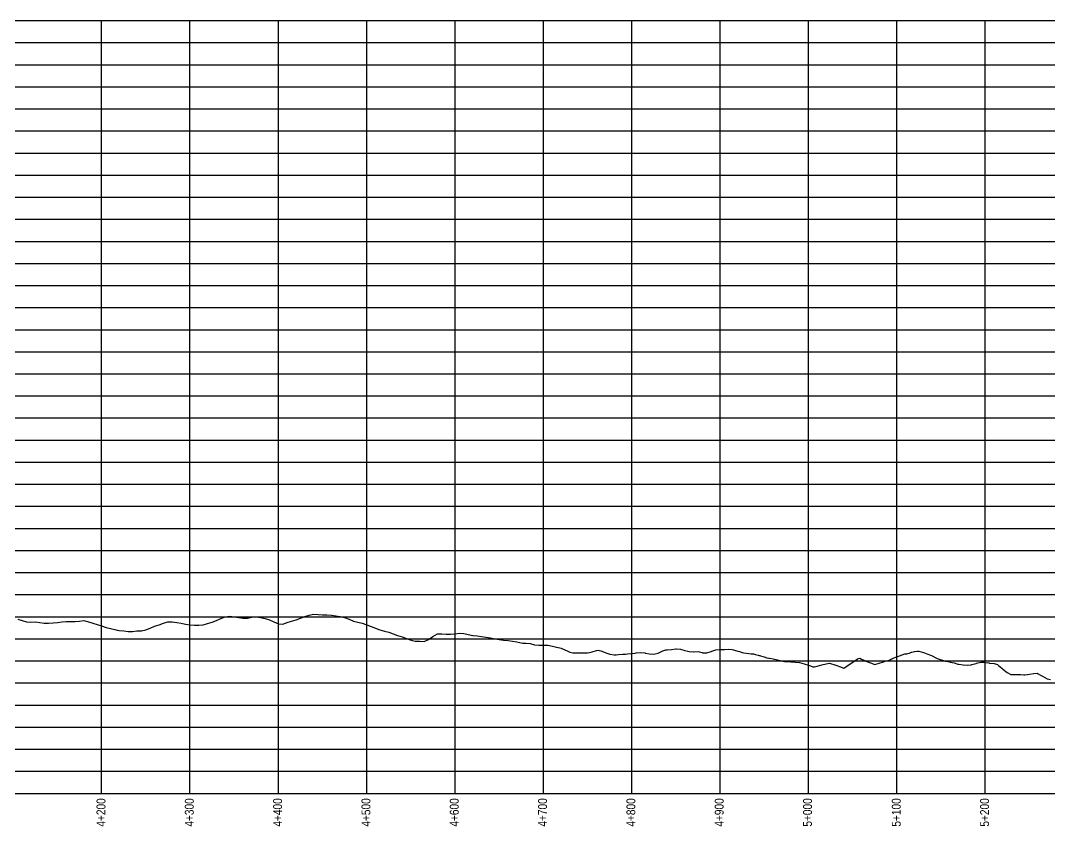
# Model space of a CAD drawing. Extents: x 309252 to 321570, y 5809412 to 5814891.
# Drawn here: x 318846 to 320011, y 5812244 to 5813157 of the extents above; entities that cross this region are included whole.
import ezdxf
from ezdxf.enums import TextEntityAlignment as Align

# ---------------------------------------------------------------- set-up
doc = ezdxf.new("R2010")
doc.units = 0
doc.header["$LTSCALE"] = 5
doc.layers.add('P-CROSSINGS-GRID', color=8, linetype='Continuous')
doc.styles.add('80', font='ARIALN.TTF', dxfattribs={"height": 10})

msp = doc.modelspace()

# ---------------------------------------------------------------- linework, layer by layer
at = {"color": 3, "flags": 128}
msp.add_lwpolyline([(318843.058, 5812478.874), (318848.058, 5812477.478), (318853.058, 5812476.023), (318858.058, 5812475.473), (318863.058, 5812475.883), (318868.058, 5812475.162), (318873.058, 5812474.634), (318878.058, 5812474.65), (318883.058, 5812474.706), (318888.058, 5812475.118), (318893.058, 5812475.865), (318898.058, 5812476.366), (318903.058, 5812476.403), (318908.058, 5812476.241), (318913.058, 5812476.902), (318918.058, 5812477.359), (318923.058, 5812476.074), (318928.058, 5812474.677), (318933.058, 5812472.956), (318938.058, 5812471.366), (318943.058, 5812469.796), (318948.058, 5812468.587), (318953.058, 5812467.379), (318955.761, 5812466.726), (318958.058, 5812466.078), (318963.058, 5812465.783), (318968.058, 5812465.252), (318973.058, 5812465.155), (318978.058, 5812465.738), (318983.058, 5812465.96), (318988.058, 5812467.025), (318993.058, 5812468.954), (318998.058, 5812471.184), (319003.058, 5812472.611), (319008.058, 5812474.337), (319013.058, 5812476.026), (319018.058, 5812476.01), (319023.058, 5812475.43), (319028.058, 5812474.334), (319033.058, 5812473.345), (319038.058, 5812472.448), (319043.058, 5812472.206), (319047.226, 5812472.105), (319048.058, 5812472.066), (319053.058, 5812472.772), (319058.058, 5812474.308), (319063.058, 5812475.829), (319068.058, 5812477.686), (319073.058, 5812479.684), (319078.058, 5812481.621), (319083.058, 5812482.442), (319088.058, 5812481.807), (319093.058, 5812481.085), (319098.058, 5812480.269), (319103.058, 5812480.334), (319108.058, 5812481.32), (319113.058, 5812481.512), (319118.058, 5812480.757), (319123.058, 5812479.883), (319128.058, 5812478.366), (319133.058, 5812476.112), (319138.058, 5812473.711), (319143.058, 5812473.387), (319148.058, 5812475.239), (319153.058, 5812476.858), (319158.058, 5812478.444), (319163.058, 5812479.996), (319168.058, 5812482.027), (319173.058, 5812483.623), (319178.058, 5812484.749), (319183.058, 5812484.152), (319188.058, 5812483.787), (319193.058, 5812484.085), (319198.058, 5812483.513), (319203.058, 5812482.714), (319208.058, 5812482.145), (319213.058, 5812480.929), (319218.058, 5812478.916), (319223.058, 5812476.741), (319228.058, 5812475.514), (319233.058, 5812474.664), (319238.058, 5812472.625), (319243.058, 5812470.586), (319248.058, 5812468.758), (319253.058, 5812467.12), (319258.058, 5812465.535), (319263.058, 5812464.137), (319268.058, 5812462.33), (319273.058, 5812460.524), (319278.058, 5812459.035), (319283.058, 5812457.257), (319288.536, 5812455.309), (319293.058, 5812454.301), (319298.058, 5812453.973), (319303.058, 5812453.664), (319308.058, 5812455.889), (319313.058, 5812459.372), (319318.058, 5812462.334), (319323.058, 5812462.582), (319328.058, 5812461.971), (319333.058, 5812461.91), (319338.058, 5812462.592), (319343.058, 5812463.335), (319348.058, 5812462.834), (319353.058, 5812461.709), (319358.058, 5812460.585), (319358.54, 5812460.477), (319363.058, 5812460.158), (319368.058, 5812459.572), (319373.058, 5812458.75), (319378.058, 5812457.734), (319383.058, 5812456.718), (319388.058, 5812455.86), (319388.28, 5812455.838), (319393.058, 5812455.347), (319398.058, 5812454.87), (319403.058, 5812454.155), (319408.058, 5812453.205), (319413.058, 5812452.184), (319414.813, 5812451.89), (319418.058, 5812451.747), (319423.058, 5812451.526), (319428.058, 5812450.011), (319433.058, 5812449.75), (319438.058, 5812449.573), (319438.629, 5812449.552), (319443.058, 5812449.424), (319448.486, 5812448.411), (319453.058, 5812447.457), (319453.289, 5812447.409), (319458.058, 5812446.251), (319462.131, 5812444.376), (319463.058, 5812443.949), (319464.276, 5812443.388), (319468.058, 5812441.646), (319471.216, 5812440.752), (319473.058, 5812441.014), (319478.058, 5812441.023), (319480.539, 5812441.028), (319483.058, 5812441.033), (319488.058, 5812440.784), (319490.105, 5812441.189), (319493.058, 5812442.008), (319498.058, 5812443.395), (319499.922, 5812443.912), (319503.058, 5812443.18), (319508.058, 5812441.401), (319510.002, 5812440.676), (319513.058, 5812439.534), (319518.058, 5812438.646), (319520.354, 5812438.633), (319523.058, 5812438.872), (319528.058, 5812439.314), (319530.99, 5812439.542), (319533.058, 5812439.642), (319538.058, 5812440.127), (319541.921, 5812440.707), (319543.058, 5812440.878), (319548.058, 5812441.168), (319553.058, 5812440.756), (319553.161, 5812440.733), (319558.058, 5812439.624), (319563.058, 5812439.537), (319564.722, 5812439.76), (319568.058, 5812440.57), (319573.058, 5812443.15), (319576.618, 5812444.331), (319578.058, 5812444.439), (319583.058, 5812444.826), (319588.058, 5812445.456), (319588.865, 5812445.557), (319593.058, 5812444.98), (319598.058, 5812443.74), (319601.477, 5812442.929), (319603.058, 5812442.557), (319607.562, 5812442.194), (319608.058, 5812442.216), (319613.058, 5812442.442), (319617.716, 5812441.119), (319618.058, 5812440.982), (319623.058, 5812441.032), (319628.058, 5812442.438), (319628.794, 5812442.645), (319633.058, 5812444.272), (319637.356, 5812444.585), (319638.058, 5812444.595), (319643.058, 5812444.668), (319648.058, 5812445.004), (319651.639, 5812444.562), (319653.058, 5812444.276), (319654.223, 5812444.043), (319658.058, 5812442.926), (319659.936, 5812442.378), (319663.058, 5812441.468), (319665.029, 5812440.992), (319668.058, 5812440.44), (319673.058, 5812439.932), (319675.338, 5812439.7), (319675.99, 5812439.634), (319678.058, 5812439.131), (319680.983, 5812438.356), (319682.338, 5812437.996), (319683.058, 5812437.805), (319683.702, 5812437.604), (319686.346, 5812436.748), (319688.058, 5812436.222), (319690.942, 5812435.394), (319693.058, 5812435.049), (319693.789, 5812434.904), (319698.058, 5812434.059), (319703.058, 5812433.068), (319708.058, 5812431.851), (319709.129, 5812431.557), (319710.825, 5812431.262), (319712.876, 5812431.179), (319713.058, 5812431.171), (319718.058, 5812430.897), (319723.058, 5812430.509), (319727.861, 5812429.968), (319728.058, 5812429.907), (319733.058, 5812428.345), (319738.058, 5812426.773), (319740.241, 5812426.077), (319743.058, 5812425.179), (319744.896, 5812425.013), (319748.058, 5812425.897), (319750.53, 5812426.588), (319753.058, 5812427.294), (319758.058, 5812428.534), (319761.932, 5812429.135), (319763.058, 5812428.853), (319768.058, 5812427.516), (319771.354, 5812426.268), (319773.058, 5812425.623), (319778.058, 5812423.729), (319778.968, 5812424.101), (319783.058, 5812426.918), (319788.058, 5812430.362), (319788.184, 5812430.448), (319793.058, 5812433.706), (319794.366, 5812434.523), (319796.004, 5812434.823), (319798.058, 5812433.842), (319802.466, 5812431.889), (319803.058, 5812431.629), (319808.058, 5812429.434), (319813.04, 5812427.728), (319813.058, 5812427.734), (319818.058, 5812429.292), (319823.058, 5812430.851), (319825.838, 5812431.717), (319828.058, 5812432.409), (319830.076, 5812433.149), (319833.058, 5812434.346), (319833.578, 5812434.554), (319833.966, 5812434.71), (319838.058, 5812436.352), (319842.324, 5812438.064), (319843.058, 5812438.359), (319844.259, 5812438.841), (319847.112, 5812439.792), (319848.058, 5812439.872), (319849.266, 5812439.974), (319853.058, 5812441.057), (319854.659, 5812441.515), (319855.042, 5812441.624), (319858.058, 5812442.358), (319858.552, 5812442.46), (319861.07, 5812442.982), (319862.323, 5812442.975), (319863.058, 5812442.754), (319868.058, 5812441.25), (319869.261, 5812440.889), (319873.058, 5812439.575), (319877.27, 5812437.738), (319878.058, 5812437.366), (319883.058, 5812435.009), (319883.862, 5812434.631), (319888.058, 5812432.86), (319892.217, 5812431.795), (319893.058, 5812431.619), (319898.058, 5812430.573), (319898.464, 5812430.488), (319903.058, 5812429.414), (319907.163, 5812428.002), (319908.058, 5812427.926), (319913.058, 5812427.503), (319918.058, 5812427.134), (319922.11, 5812427.514), (319923.058, 5812427.76), (319927.668, 5812428.955), (319928.058, 5812429.056), (319933.058, 5812430.344), (319937.057, 5812430.184), (319938.058, 5812430.048), (319942.269, 5812429.48), (319943.058, 5812429.374), (319948.058, 5812428.699), (319952.003, 5812427.529), (319953.058, 5812426.67), (319956.871, 5812423.565), (319958.058, 5812422.599), (319963.058, 5812418.527), (319966.95, 5812416.383), (319968.058, 5812416.393), (319971.473, 5812416.423), (319973.058, 5812416.437), (319978.058, 5812416.482), (319981.897, 5812415.986), (319983.058, 5812416.143), (319986.075, 5812416.55), (319988.058, 5812416.818), (319993.058, 5812417.493), (319996.843, 5812417.754), (319998.058, 5812417.089), (320000.677, 5812415.656), (320003.058, 5812414.353), (320008.058, 5812411.616), (320011.79, 5812410.55)], dxfattribs=at)
at = {"layer": 'P-CROSSINGS-GRID', "color": 8}
for p, q in [((314738.058, 5813156.829), (321538.058, 5813156.829)), ((318938.058, 5812281.829), (318938.058, 5813156.829)), ((319038.058, 5812281.829), (319038.058, 5813156.829)), ((319138.058, 5812281.829), (319138.058, 5813156.829)), ((319238.058, 5812281.829), (319238.058, 5813156.829)), ((319338.058, 5812281.829), (319338.058, 5813156.829)), ((319438.058, 5812281.829), (319438.058, 5813156.829)), ((319538.058, 5812281.829), (319538.058, 5813156.829)), ((319638.058, 5812281.829), (319638.058, 5813156.829)), ((319738.058, 5812281.829), (319738.058, 5813156.829)), ((319838.058, 5812281.829), (319838.058, 5813156.829)), ((319938.058, 5812281.829), (319938.058, 5813156.829)), ((314738.058, 5813131.829), (321538.058, 5813131.829)), ((314738.058, 5813106.829), (321538.058, 5813106.829)), ((314738.058, 5813081.829), (321538.058, 5813081.829)), ((314738.058, 5813056.829), (321538.058, 5813056.829)), ((314738.058, 5813031.829), (321538.058, 5813031.829)), ((314738.058, 5813006.829), (321538.058, 5813006.829)), ((314738.058, 5812981.829), (321538.058, 5812981.829)), ((314738.058, 5812956.829), (321538.058, 5812956.829)), ((314738.058, 5812931.829), (321538.058, 5812931.829)), ((314738.058, 5812906.829), (321538.058, 5812906.829)), ((314738.058, 5812881.829), (321538.058, 5812881.829)), ((314738.058, 5812856.829), (321538.058, 5812856.829)), ((314738.058, 5812831.829), (321538.058, 5812831.829)), ((314738.058, 5812806.829), (321538.058, 5812806.829)), ((314738.058, 5812781.829), (321538.058, 5812781.829)), ((314738.058, 5812756.829), (321538.058, 5812756.829)), ((314738.058, 5812731.829), (321538.058, 5812731.829)), ((314738.058, 5812706.829), (321538.058, 5812706.829)), ((314738.058, 5812681.829), (321538.058, 5812681.829)), ((314738.058, 5812656.829), (321538.058, 5812656.829)), ((314738.058, 5812631.829), (321538.058, 5812631.829)), ((314738.058, 5812606.829), (321538.058, 5812606.829)), ((314738.058, 5812581.829), (321538.058, 5812581.829)), ((314738.058, 5812556.829), (321538.058, 5812556.829)), ((314738.058, 5812531.829), (321538.058, 5812531.829)), ((314738.058, 5812506.829), (321538.058, 5812506.829)), ((314738.058, 5812481.829), (321538.058, 5812481.829)), ((314738.058, 5812456.829), (321538.058, 5812456.829)), ((314738.058, 5812431.829), (321538.058, 5812431.829)), ((314738.058, 5812406.829), (321538.058, 5812406.829)), ((314738.058, 5812381.829), (321538.058, 5812381.829)), ((314738.058, 5812356.829), (321538.058, 5812356.829)), ((314738.058, 5812331.829), (321538.058, 5812331.829)), ((314738.058, 5812306.829), (321538.058, 5812306.829)), ((314738.058, 5812281.829), (321538.058, 5812281.829))]:
    msp.add_line(p, q, dxfattribs=at)

# ---------------------------------------------------------------- texts
at = {"style": '80'}
for s, p in [('4+200', (318937.352, 5812276.25)), ('4+300', (319037.3, 5812276.25)), ('4+400', (319137.249, 5812276.25)), ('4+500', (319237.197, 5812276.25)), ('4+600', (319337.146, 5812276.25)), ('4+700', (319437.094, 5812276.25)), ('4+800', (319537.042, 5812276.25)), ('4+900', (319636.991, 5812276.25)), ('5+000', (319736.939, 5812276.25)), ('5+100', (319837.404, 5812276.25)), ('5+200', (319937.352, 5812276.25))]:
    msp.add_text(s, height=9.9948, rotation=90, dxfattribs=at).set_placement(p, align=Align.MIDDLE_RIGHT)

doc.saveas('drawing.dxf')
